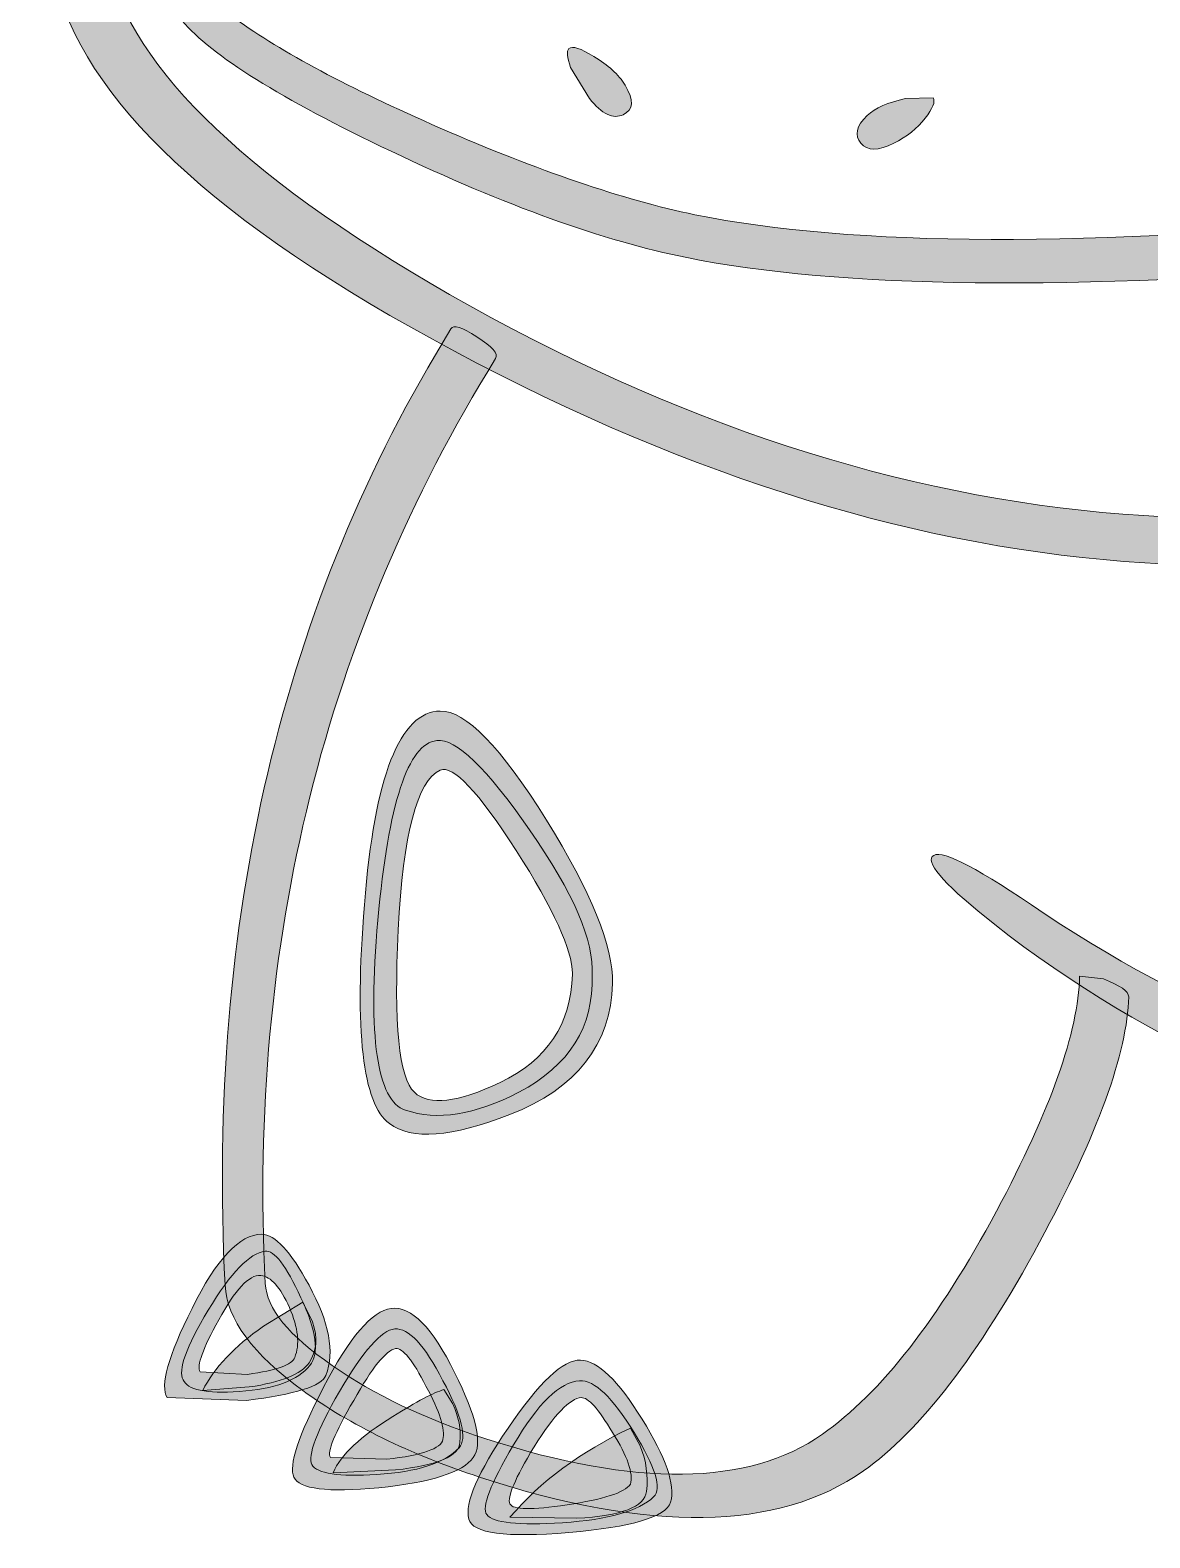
# Model space of a CAD drawing. Header units: millimetres. Extents: x 225 to 484, y 87 to 341.
# Drawn here: x 225.2 to 298.2, y 94.5 to 192.8 of the extents above; entities that cross this region are included whole.
import ezdxf

# ---------------------------------------------------------------- set-up
doc = ezdxf.new("R2010")
doc.units = ezdxf.units.MM
doc.header["$MEASUREMENT"] = 0
doc.layers.add('Layer 1', color=7, linetype='Continuous', lineweight=0)

msp = doc.modelspace()

# ---------------------------------------------------------------- hatches: boundary and pattern name
at = {"layer": 'Layer 1', "true_color": 0x0d131a, "transparency": 33554687}
h = msp.add_hatch(color=168, dxfattribs=at)
h.dxf.hatch_style = 2
edge = h.paths.add_edge_path()
edge.add_spline(control_points=[(246.316, 266.512), (249.345, 270.9), (251.17, 272.841), (251.791, 272.337), (252.451, 271.832), (251.267, 269.269), (248.238, 264.648), (240.899, 253.504), (235.56, 240.962), (232.22, 227.021), (229.23, 214.557), (228.551, 204.655), (230.182, 197.316), (231.735, 190.249), (239.618, 182.755), (253.83, 174.833), (268.624, 166.601), (283.283, 162.039), (297.805, 161.145), (311.706, 160.291), (325.045, 161.301), (337.82, 164.174), (351.255, 167.203), (360.594, 171.591), (365.836, 177.338), (367.622, 179.279), (368.768, 180.036), (369.273, 179.609), (369.739, 179.182), (369.331, 177.998), (368.049, 176.056), (364.089, 170.115), (355.274, 165.397), (341.606, 161.903), (327.938, 158.408), (313.357, 157.126), (297.863, 158.058), (283.38, 158.952), (268.372, 163.553), (252.839, 171.863), (237.191, 180.211), (228.493, 188.366), (226.745, 196.326), (225.153, 203.51), (225.93, 213.664), (229.075, 226.788), (232.686, 241.855), (238.433, 255.096), (246.316, 266.512), (246.316, 266.512), (246.316, 266.512), (246.316, 266.512)], knot_values=[0, 0, 0, 0, 1, 1, 1, 2, 2, 2, 3, 3, 3, 4, 4, 4, 5, 5, 5, 6, 6, 6, 7, 7, 7, 8, 8, 8, 9, 9, 9, 10, 10, 10, 11, 11, 11, 12, 12, 12, 13, 13, 13, 14, 14, 14, 15, 15, 15, 16, 16, 16, 17, 17, 17, 17], degree=3, periodic=0)
h = msp.add_hatch(color=168, dxfattribs=at)
h.dxf.hatch_style = 2
edge = h.paths.add_edge_path()
edge.add_spline(control_points=[(233.269, 199.063), (233.23, 201.199), (233.463, 202.364), (233.968, 202.558), (234.473, 202.713), (234.861, 201.626), (235.133, 199.296), (235.288, 198.015), (235.637, 196.928), (236.181, 196.035), (236.686, 195.18), (237.482, 194.345), (238.569, 193.53), (241.52, 191.394), (245.966, 189.026), (251.907, 186.424), (258.314, 183.628), (263.848, 181.745), (268.508, 180.774), (278.875, 178.677), (294.291, 178.619), (314.755, 180.6), (333.665, 182.425), (345.295, 184.521), (349.644, 186.89), (349.644, 186.89), (351.974, 188.637), (351.974, 188.637), (352.711, 189.453), (353.41, 190.618), (354.07, 192.132), (355.158, 194.695), (355.954, 195.821), (356.459, 195.51), (356.963, 195.2), (356.925, 193.821), (356.342, 191.375), (356.031, 190.016), (355.546, 188.773), (354.886, 187.647), (354.148, 186.327), (353.333, 185.376), (352.44, 184.793), (347.042, 181.531), (334.092, 179.085), (313.59, 177.454), (293.087, 175.785), (277.885, 175.959), (267.983, 177.978), (262.547, 179.066), (256.121, 181.376), (248.704, 184.91), (241.52, 188.327), (236.977, 191.161), (235.074, 193.414), (235.074, 193.414), (233.91, 195.336), (233.91, 195.336), (233.521, 196.306), (233.308, 197.549), (233.269, 199.063), (233.269, 199.063), (233.269, 199.063), (233.269, 199.063)], knot_values=[0, 0, 0, 0, 1, 1, 1, 2, 2, 2, 3, 3, 3, 4, 4, 4, 5, 5, 5, 6, 6, 6, 7, 7, 7, 8, 8, 8, 9, 9, 9, 10, 10, 10, 11, 11, 11, 12, 12, 12, 13, 13, 13, 14, 14, 14, 15, 15, 15, 16, 16, 16, 17, 17, 17, 18, 18, 18, 19, 19, 19, 20, 20, 20, 21, 21, 21, 21], degree=3, periodic=0)
h = msp.add_hatch(color=168, dxfattribs=at)
h.dxf.hatch_style = 2
edge = h.paths.add_edge_path()
edge.add_spline(control_points=[(261.635, 188.346), (261.635, 188.346), (260.411, 190.385), (260.411, 190.385), (260.178, 191.045), (260.14, 191.453), (260.295, 191.608), (260.528, 191.802), (261.071, 191.627), (261.926, 191.084), (262.858, 190.54), (263.537, 189.919), (263.964, 189.22), (264.547, 188.249), (264.508, 187.608), (263.848, 187.298), (263.188, 186.987), (262.45, 187.337), (261.635, 188.346), (261.635, 188.346), (261.635, 188.346), (261.635, 188.346)], knot_values=[0, 0, 0, 0, 1, 1, 1, 2, 2, 2, 3, 3, 3, 4, 4, 4, 5, 5, 5, 6, 6, 6, 7, 7, 7, 7], degree=3, periodic=0)
h = msp.add_hatch(color=168, dxfattribs=at)
h.dxf.hatch_style = 2
edge = h.paths.add_edge_path()
edge.add_spline(control_points=[(281.496, 185.434), (280.487, 184.929), (279.768, 184.929), (279.341, 185.434), (278.914, 185.939), (279.05, 186.541), (279.749, 187.24), (280.293, 187.744), (281.127, 188.113), (282.254, 188.346), (282.254, 188.346), (284.059, 188.404), (284.059, 188.404), (284.214, 188.133), (284.04, 187.686), (283.535, 187.065), (283.03, 186.405), (282.351, 185.861), (281.496, 185.434), (281.496, 185.434), (281.496, 185.434), (281.496, 185.434)], knot_values=[0, 0, 0, 0, 1, 1, 1, 2, 2, 2, 3, 3, 3, 4, 4, 4, 5, 5, 5, 6, 6, 6, 7, 7, 7, 7], degree=3, periodic=0)
h = msp.add_hatch(color=168, dxfattribs=at)
h.dxf.hatch_style = 2
edge = h.paths.add_edge_path()
edge.add_spline(control_points=[(255.519, 171.397), (244.374, 153.379), (239.365, 133.265), (240.491, 111.054), (240.569, 109.423), (242.025, 107.637), (244.86, 105.695), (247.578, 103.793), (250.917, 102.201), (254.878, 100.919), (264.663, 97.735), (271.983, 97.832), (276.837, 101.211), (280.642, 103.89), (284.428, 108.744), (288.195, 115.772), (291.728, 122.373), (293.534, 127.479), (293.611, 131.091), (293.611, 131.091), (295.184, 130.916), (295.184, 130.916), (296.271, 130.489), (296.815, 130.1), (296.815, 129.751), (296.737, 126.101), (294.796, 120.762), (290.99, 113.733), (287.03, 106.394), (283.205, 101.424), (279.516, 98.822), (273.924, 94.901), (265.576, 94.765), (254.47, 98.415), (249.888, 99.929), (246.044, 101.812), (242.938, 104.065), (239.676, 106.433), (237.987, 108.724), (237.87, 110.938), (236.667, 134.702), (241.579, 155.496), (252.606, 173.319), (252.762, 173.629), (253.325, 173.455), (254.296, 172.795), (255.305, 172.173), (255.713, 171.707), (255.519, 171.397), (255.519, 171.397), (255.519, 171.397), (255.519, 171.397)], knot_values=[0, 0, 0, 0, 1, 1, 1, 2, 2, 2, 3, 3, 3, 4, 4, 4, 5, 5, 5, 6, 6, 6, 7, 7, 7, 8, 8, 8, 9, 9, 9, 10, 10, 10, 11, 11, 11, 12, 12, 12, 13, 13, 13, 14, 14, 14, 15, 15, 15, 16, 16, 16, 17, 17, 17, 17], degree=3, periodic=0)
h = msp.add_hatch(color=168, dxfattribs=at)
h.dxf.hatch_style = 2
edge = h.paths.add_edge_path()
edge.add_spline(control_points=[(260.528, 131.265), (260.528, 132.78), (259.305, 135.459), (256.858, 139.303), (254.373, 143.148), (252.723, 144.895), (251.907, 144.545), (250.393, 143.846), (249.481, 140.371), (249.17, 134.119), (248.859, 127.984), (249.209, 124.451), (250.218, 123.519), (251.189, 122.626), (253.053, 122.839), (255.81, 124.159), (258.878, 125.635), (260.45, 127.984), (260.528, 131.207), (260.528, 131.207), (260.528, 131.265), (260.528, 131.265), (260.528, 131.265), (260.528, 131.265), (260.528, 131.265)], knot_values=[0, 0, 0, 0, 1, 1, 1, 2, 2, 2, 3, 3, 3, 4, 4, 4, 5, 5, 5, 6, 6, 6, 7, 7, 7, 8, 8, 8, 8], degree=3, periodic=0)
edge = h.paths.add_edge_path()
edge.add_spline(control_points=[(258.839, 141.284), (261.751, 136.585), (263.188, 133.032), (263.149, 130.625), (263.032, 126.625), (260.8, 123.771), (256.451, 122.063), (252.645, 120.587), (250.024, 120.393), (248.587, 121.48), (246.84, 122.761), (246.296, 127.518), (246.957, 135.75), (247.617, 144.138), (249.267, 148.351), (251.907, 148.39), (253.538, 148.428), (255.849, 146.06), (258.839, 141.284), (258.839, 141.284), (258.839, 141.284), (258.839, 141.284)], knot_values=[0, 0, 0, 0, 1, 1, 1, 2, 2, 2, 3, 3, 3, 4, 4, 4, 5, 5, 5, 6, 6, 6, 7, 7, 7, 7], degree=3, periodic=0)
edge.add_line((258.839, 141.284), (258.839, 141.284))
h = msp.add_hatch(color=168, dxfattribs=at)
h.dxf.hatch_style = 2
edge = h.paths.add_edge_path()
edge.add_spline(control_points=[(288.078, 134.469), (284.972, 136.915), (283.613, 138.391), (284.001, 138.896), (284.428, 139.439), (286.583, 138.391), (290.466, 135.75), (300.679, 128.8), (312.056, 124.082), (324.598, 121.597), (336.946, 119.15), (348.11, 119.325), (358.089, 122.121), (358.439, 122.198), (358.711, 121.713), (358.905, 120.665), (359.138, 119.577), (359.08, 118.976), (358.73, 118.859), (348.557, 116.024), (337.004, 115.888), (324.074, 118.451), (310.134, 121.247), (298.135, 126.586), (288.078, 134.469), (288.078, 134.469), (288.078, 134.469), (288.078, 134.469)], knot_values=[0, 0, 0, 0, 1, 1, 1, 2, 2, 2, 3, 3, 3, 4, 4, 4, 5, 5, 5, 6, 6, 6, 7, 7, 7, 8, 8, 8, 9, 9, 9, 9], degree=3, periodic=0)
h = msp.add_hatch(color=168, dxfattribs=at)
h.dxf.hatch_style = 2
edge = h.paths.add_edge_path()
edge.add_spline(control_points=[(242.064, 109.481), (241.481, 110.802), (240.86, 111.501), (240.2, 111.578), (239.423, 111.617), (238.511, 110.646), (237.463, 108.666), (236.414, 106.802), (236.006, 105.676), (236.239, 105.288), (236.239, 105.288), (239.326, 105.113), (239.326, 105.113), (241.229, 105.385), (242.258, 105.754), (242.413, 106.22), (242.763, 107.074), (242.646, 108.161), (242.064, 109.481), (242.064, 109.481), (242.064, 109.481), (242.064, 109.481)], knot_values=[0, 0, 0, 0, 1, 1, 1, 2, 2, 2, 3, 3, 3, 4, 4, 4, 5, 5, 5, 6, 6, 6, 7, 7, 7, 7], degree=3, periodic=0)
edge = h.paths.add_edge_path()
edge.add_spline(control_points=[(243.345, 110.938), (244.666, 108.53), (245.034, 106.569), (244.452, 105.055), (244.18, 104.356), (242.452, 103.812), (239.268, 103.424), (239.268, 103.424), (234.084, 103.599), (234.084, 103.599), (233.618, 104.375), (234.162, 106.317), (235.715, 109.423), (237.307, 112.646), (238.822, 114.258), (240.258, 114.258), (241.113, 114.258), (242.142, 113.151), (243.345, 110.938), (243.345, 110.938), (243.345, 110.938), (243.345, 110.938)], knot_values=[0, 0, 0, 0, 1, 1, 1, 2, 2, 2, 3, 3, 3, 4, 4, 4, 5, 5, 5, 6, 6, 6, 7, 7, 7, 7], degree=3, periodic=0)
edge.add_line((243.345, 110.938), (243.345, 110.938))
at = {"layer": 'Layer 1', "true_color": 0xdbdcdc, "transparency": 33554687}
h = msp.add_hatch(color=254, dxfattribs=at)
h.dxf.hatch_style = 2
edge = h.paths.add_edge_path()
edge.add_spline(control_points=[(242.938, 109.831), (242.938, 109.831), (243.578, 108.55), (243.578, 108.55), (243.928, 107.501), (243.85, 106.608), (243.345, 105.87), (242.841, 105.132), (241.54, 104.608), (239.443, 104.298), (239.443, 104.298), (236.414, 104.065), (236.414, 104.065), (237.152, 105.54), (238.472, 106.938), (240.375, 108.258), (240.375, 108.258), (242.938, 109.831), (242.938, 109.831), (242.938, 109.831), (242.938, 109.831), (242.938, 109.831)], knot_values=[0, 0, 0, 0, 1, 1, 1, 2, 2, 2, 3, 3, 3, 4, 4, 4, 5, 5, 5, 6, 6, 6, 7, 7, 7, 7], degree=3, periodic=0)
at = {"layer": 'Layer 1', "true_color": 0x0d131a, "transparency": 33554687}
h = msp.add_hatch(color=168, dxfattribs=at)
h.dxf.hatch_style = 2
edge = h.paths.add_edge_path()
edge.add_spline(control_points=[(244.743, 99.696), (244.743, 99.696), (248.413, 99.58), (248.413, 99.58), (250.743, 99.851), (251.966, 100.279), (252.082, 100.861), (252.238, 101.521), (251.869, 102.686), (250.976, 104.356), (250.121, 106.026), (249.461, 106.841), (248.995, 106.802), (248.374, 106.686), (247.461, 105.56), (246.258, 103.424), (245.015, 101.288), (244.51, 100.046), (244.743, 99.696), (244.743, 99.696), (244.743, 99.696), (244.743, 99.696)], knot_values=[0, 0, 0, 0, 1, 1, 1, 2, 2, 2, 3, 3, 3, 4, 4, 4, 5, 5, 5, 6, 6, 6, 7, 7, 7, 7], degree=3, periodic=0)
edge = h.paths.add_edge_path()
edge.add_spline(control_points=[(248.704, 109.423), (250.024, 109.579), (251.403, 108.181), (252.839, 105.23), (254.276, 102.395), (254.684, 100.55), (254.063, 99.696), (253.364, 98.725), (251.306, 98.065), (247.889, 97.716), (244.549, 97.405), (242.705, 97.638), (242.355, 98.415), (242.006, 99.153), (242.646, 101.094), (244.277, 104.239), (245.986, 107.54), (247.461, 109.268), (248.704, 109.423), (248.704, 109.423), (248.704, 109.423), (248.704, 109.423)], knot_values=[0, 0, 0, 0, 1, 1, 1, 2, 2, 2, 3, 3, 3, 4, 4, 4, 5, 5, 5, 6, 6, 6, 7, 7, 7, 7], degree=3, periodic=0)
edge.add_line((248.704, 109.423), (248.704, 109.423))
h = msp.add_hatch(color=168, dxfattribs=at)
h.dxf.hatch_style = 2
edge = h.paths.add_edge_path()
edge.add_spline(control_points=[(266.935, 96.784), (266.624, 95.813), (264.411, 95.153), (260.295, 94.804), (256.179, 94.454), (254.004, 94.745), (253.771, 95.677), (253.5, 96.726), (254.354, 98.706), (256.334, 101.618), (258.353, 104.608), (259.926, 106.084), (261.052, 106.045), (262.178, 106.006), (263.518, 104.725), (265.071, 102.201), (266.624, 99.716), (267.246, 97.91), (266.935, 96.784), (266.935, 96.784), (266.935, 96.784), (266.935, 96.784)], knot_values=[0, 0, 0, 0, 1, 1, 1, 2, 2, 2, 3, 3, 3, 4, 4, 4, 5, 5, 5, 6, 6, 6, 7, 7, 7, 7], degree=3, periodic=0)
edge = h.paths.add_edge_path()
edge.add_spline(control_points=[(263.149, 101.327), (262.217, 102.88), (261.537, 103.637), (261.11, 103.599), (260.373, 103.56), (259.344, 102.492), (258.023, 100.395), (256.781, 98.337), (256.256, 97.095), (256.451, 96.667), (256.645, 96.279), (257.887, 96.26), (260.178, 96.609), (262.547, 96.959), (263.925, 97.405), (264.314, 97.949), (264.508, 98.648), (264.12, 99.774), (263.149, 101.327), (263.149, 101.327), (263.149, 101.327), (263.149, 101.327)], knot_values=[0, 0, 0, 0, 1, 1, 1, 2, 2, 2, 3, 3, 3, 4, 4, 4, 5, 5, 5, 6, 6, 6, 7, 7, 7, 7], degree=3, periodic=0)
edge.add_line((263.149, 101.327), (263.149, 101.327))
at = {"layer": 'Layer 1', "true_color": 0xdbdcdc, "transparency": 33554687}
h = msp.add_hatch(color=254, dxfattribs=at)
h.dxf.hatch_style = 2
edge = h.paths.add_edge_path()
edge.add_spline(control_points=[(252.14, 104.123), (252.14, 104.123), (252.723, 103.191), (252.723, 103.191), (253.111, 102.375), (253.267, 101.541), (253.189, 100.686), (253.15, 99.793), (251.752, 99.191), (248.995, 98.881), (248.995, 98.881), (244.918, 98.706), (244.918, 98.706), (245.423, 99.871), (246.724, 101.094), (248.82, 102.375), (250.374, 103.346), (251.48, 103.929), (252.14, 104.123), (252.14, 104.123), (252.14, 104.123), (252.14, 104.123)], knot_values=[0, 0, 0, 0, 1, 1, 1, 2, 2, 2, 3, 3, 3, 4, 4, 4, 5, 5, 5, 6, 6, 6, 7, 7, 7, 7], degree=3, periodic=0)
h = msp.add_hatch(color=254, dxfattribs=at)
h.dxf.hatch_style = 2
edge = h.paths.add_edge_path()
edge.add_spline(control_points=[(264.314, 101.618), (264.314, 101.618), (264.955, 100.453), (264.955, 100.453), (265.343, 99.483), (265.479, 98.492), (265.362, 97.483), (265.246, 96.473), (263.731, 95.891), (260.819, 95.735), (260.819, 95.735), (256.451, 95.794), (256.451, 95.794), (258.431, 98.124), (261.052, 100.065), (264.314, 101.618), (264.314, 101.618), (264.314, 101.618), (264.314, 101.618)], knot_values=[0, 0, 0, 0, 1, 1, 1, 2, 2, 2, 3, 3, 3, 4, 4, 4, 5, 5, 5, 6, 6, 6, 6], degree=3, periodic=0)

# ---------------------------------------------------------------- linework, layer by layer
at = {"layer": 'Layer 1', "color": 18, "lineweight": 0, "true_color": 0x000000}
for points, knots in [([(246.316, 266.512), (249.345, 270.9), (251.17, 272.841), (251.791, 272.337), (252.451, 271.832), (251.267, 269.269), (248.238, 264.648), (240.899, 253.504), (235.56, 240.962), (232.22, 227.021), (229.23, 214.557), (228.551, 204.655), (230.182, 197.316), (231.735, 190.249), (239.618, 182.755), (253.83, 174.833), (268.624, 166.601), (283.283, 162.039), (297.805, 161.145), (311.706, 160.291), (325.045, 161.301), (337.82, 164.174), (351.255, 167.203), (360.594, 171.591), (365.836, 177.338), (367.622, 179.279), (368.768, 180.036), (369.273, 179.609), (369.739, 179.182), (369.331, 177.998), (368.049, 176.056), (364.089, 170.115), (355.274, 165.397), (341.606, 161.903), (327.938, 158.408), (313.357, 157.126), (297.863, 158.058), (283.38, 158.952), (268.372, 163.553), (252.839, 171.863), (237.191, 180.211), (228.493, 188.366), (226.745, 196.326), (225.153, 203.51), (225.93, 213.664), (229.075, 226.788), (232.686, 241.855), (238.433, 255.096), (246.316, 266.512)], [0, 0, 0, 0, 1, 1, 1, 2, 2, 2, 3, 3, 3, 4, 4, 4, 5, 5, 5, 6, 6, 6, 7, 7, 7, 8, 8, 8, 9, 9, 9, 10, 10, 10, 11, 11, 11, 12, 12, 12, 13, 13, 13, 14, 14, 14, 15, 15, 15, 16, 16, 16, 16]), ([(233.269, 199.063), (233.23, 201.199), (233.463, 202.364), (233.968, 202.558), (234.473, 202.713), (234.861, 201.626), (235.133, 199.296), (235.288, 198.015), (235.637, 196.928), (236.181, 196.035), (236.686, 195.18), (237.482, 194.345), (238.569, 193.53), (241.52, 191.394), (245.966, 189.026), (251.907, 186.424), (258.314, 183.628), (263.848, 181.745), (268.508, 180.774), (278.875, 178.677), (294.291, 178.619), (314.755, 180.6), (333.665, 182.425), (345.295, 184.521), (349.644, 186.89), (349.644, 186.89), (351.974, 188.637), (351.974, 188.637), (352.711, 189.453), (353.41, 190.618), (354.07, 192.132), (355.158, 194.695), (355.954, 195.821), (356.459, 195.51), (356.963, 195.2), (356.925, 193.821), (356.342, 191.375), (356.031, 190.016), (355.546, 188.773), (354.886, 187.647), (354.148, 186.327), (353.333, 185.376), (352.44, 184.793), (347.042, 181.531), (334.092, 179.085), (313.59, 177.454), (293.087, 175.785), (277.885, 175.959), (267.983, 177.978), (262.547, 179.066), (256.121, 181.376), (248.704, 184.91), (241.52, 188.327), (236.977, 191.161), (235.074, 193.414), (235.074, 193.414), (233.91, 195.336), (233.91, 195.336), (233.521, 196.306), (233.308, 197.549), (233.269, 199.063)], [0, 0, 0, 0, 1, 1, 1, 2, 2, 2, 3, 3, 3, 4, 4, 4, 5, 5, 5, 6, 6, 6, 7, 7, 7, 8, 8, 8, 9, 9, 9, 10, 10, 10, 11, 11, 11, 12, 12, 12, 13, 13, 13, 14, 14, 14, 15, 15, 15, 16, 16, 16, 17, 17, 17, 18, 18, 18, 19, 19, 19, 20, 20, 20, 20]), ([(261.635, 188.346), (261.635, 188.346), (260.411, 190.385), (260.411, 190.385), (260.178, 191.045), (260.14, 191.453), (260.295, 191.608), (260.528, 191.802), (261.071, 191.627), (261.926, 191.084), (262.858, 190.54), (263.537, 189.919), (263.964, 189.22), (264.547, 188.249), (264.508, 187.608), (263.848, 187.298), (263.188, 186.987), (262.45, 187.337), (261.635, 188.346)], [0, 0, 0, 0, 1, 1, 1, 2, 2, 2, 3, 3, 3, 4, 4, 4, 5, 5, 5, 6, 6, 6, 6]), ([(281.496, 185.434), (280.487, 184.929), (279.768, 184.929), (279.341, 185.434), (278.914, 185.939), (279.05, 186.541), (279.749, 187.24), (280.293, 187.744), (281.127, 188.113), (282.254, 188.346), (282.254, 188.346), (284.059, 188.404), (284.059, 188.404), (284.214, 188.133), (284.04, 187.686), (283.535, 187.065), (283.03, 186.405), (282.351, 185.861), (281.496, 185.434)], [0, 0, 0, 0, 1, 1, 1, 2, 2, 2, 3, 3, 3, 4, 4, 4, 5, 5, 5, 6, 6, 6, 6]), ([(255.519, 171.397), (244.374, 153.379), (239.365, 133.265), (240.491, 111.054), (240.569, 109.423), (242.025, 107.637), (244.86, 105.695), (247.578, 103.793), (250.917, 102.201), (254.878, 100.919), (264.663, 97.735), (271.983, 97.832), (276.837, 101.211), (280.642, 103.89), (284.428, 108.744), (288.195, 115.772), (291.728, 122.373), (293.534, 127.479), (293.611, 131.091), (293.611, 131.091), (295.184, 130.916), (295.184, 130.916), (296.271, 130.489), (296.815, 130.1), (296.815, 129.751), (296.737, 126.101), (294.796, 120.762), (290.99, 113.733), (287.03, 106.394), (283.205, 101.424), (279.516, 98.822), (273.924, 94.901), (265.576, 94.765), (254.47, 98.415), (249.888, 99.929), (246.044, 101.812), (242.938, 104.065), (239.676, 106.433), (237.987, 108.724), (237.87, 110.938), (236.667, 134.702), (241.579, 155.496), (252.606, 173.319), (252.762, 173.629), (253.325, 173.455), (254.296, 172.795), (255.305, 172.173), (255.713, 171.707), (255.519, 171.397)], [0, 0, 0, 0, 1, 1, 1, 2, 2, 2, 3, 3, 3, 4, 4, 4, 5, 5, 5, 6, 6, 6, 7, 7, 7, 8, 8, 8, 9, 9, 9, 10, 10, 10, 11, 11, 11, 12, 12, 12, 13, 13, 13, 14, 14, 14, 15, 15, 15, 16, 16, 16, 16]), ([(258.839, 141.284), (261.751, 136.585), (263.188, 133.032), (263.149, 130.625), (263.032, 126.625), (260.8, 123.771), (256.451, 122.063), (252.645, 120.587), (250.024, 120.393), (248.587, 121.48), (246.84, 122.761), (246.296, 127.518), (246.957, 135.75), (247.617, 144.138), (249.267, 148.351), (251.907, 148.39), (253.538, 148.428), (255.849, 146.06), (258.839, 141.284)], [0, 0, 0, 0, 1, 1, 1, 2, 2, 2, 3, 3, 3, 4, 4, 4, 5, 5, 5, 6, 6, 6, 6]), ([(261.809, 131.149), (261.926, 127.809), (260.334, 125.266), (257.033, 123.519), (254.16, 122.043), (251.694, 121.655), (249.636, 122.354), (247.772, 122.975), (247.17, 127.111), (247.83, 134.76), (248.529, 142.371), (249.811, 146.273), (251.674, 146.467), (252.917, 146.623), (254.936, 144.681), (257.732, 140.643), (260.606, 136.527), (261.965, 133.362), (261.809, 131.149)], [0, 0, 0, 0, 1, 1, 1, 2, 2, 2, 3, 3, 3, 4, 4, 4, 5, 5, 5, 6, 6, 6, 6]), ([(260.528, 131.265), (260.528, 132.78), (259.305, 135.459), (256.858, 139.303), (254.373, 143.148), (252.723, 144.895), (251.907, 144.545), (250.393, 143.846), (249.481, 140.371), (249.17, 134.119), (248.859, 127.984), (249.209, 124.451), (250.218, 123.519), (251.189, 122.626), (253.053, 122.839), (255.81, 124.159), (258.878, 125.635), (260.45, 127.984), (260.528, 131.207), (260.528, 131.207), (260.528, 131.265), (260.528, 131.265)], [0, 0, 0, 0, 1, 1, 1, 2, 2, 2, 3, 3, 3, 4, 4, 4, 5, 5, 5, 6, 6, 6, 7, 7, 7, 7]), ([(288.078, 134.469), (284.972, 136.915), (283.613, 138.391), (284.001, 138.896), (284.428, 139.439), (286.583, 138.391), (290.466, 135.75), (300.679, 128.8), (312.056, 124.082), (324.598, 121.597), (336.946, 119.15), (348.11, 119.325), (358.089, 122.121), (358.439, 122.198), (358.711, 121.713), (358.905, 120.665), (359.138, 119.577), (359.08, 118.976), (358.73, 118.859), (348.557, 116.024), (337.004, 115.888), (324.074, 118.451), (310.134, 121.247), (298.135, 126.586), (288.078, 134.469)], [0, 0, 0, 0, 1, 1, 1, 2, 2, 2, 3, 3, 3, 4, 4, 4, 5, 5, 5, 6, 6, 6, 7, 7, 7, 8, 8, 8, 8]), ([(243.345, 110.938), (244.666, 108.53), (245.034, 106.569), (244.452, 105.055), (244.18, 104.356), (242.452, 103.812), (239.268, 103.424), (239.268, 103.424), (234.084, 103.599), (234.084, 103.599), (233.618, 104.375), (234.162, 106.317), (235.715, 109.423), (237.307, 112.646), (238.822, 114.258), (240.258, 114.258), (241.113, 114.258), (242.142, 113.151), (243.345, 110.938)], [0, 0, 0, 0, 1, 1, 1, 2, 2, 2, 3, 3, 3, 4, 4, 4, 5, 5, 5, 6, 6, 6, 6]), ([(243.404, 105.695), (242.627, 104.725), (241.093, 104.162), (238.802, 104.006), (236.628, 103.851), (235.405, 104.103), (235.133, 104.764), (234.783, 105.385), (235.327, 106.899), (236.764, 109.307), (238.239, 111.753), (239.482, 113.034), (240.491, 113.151), (241.074, 113.229), (241.85, 112.219), (242.821, 110.122), (243.831, 107.948), (244.025, 106.472), (243.404, 105.695)], [0, 0, 0, 0, 1, 1, 1, 2, 2, 2, 3, 3, 3, 4, 4, 4, 5, 5, 5, 6, 6, 6, 6]), ([(242.064, 109.481), (241.481, 110.802), (240.86, 111.501), (240.2, 111.578), (239.423, 111.617), (238.511, 110.646), (237.463, 108.666), (236.414, 106.802), (236.006, 105.676), (236.239, 105.288), (236.239, 105.288), (239.326, 105.113), (239.326, 105.113), (241.229, 105.385), (242.258, 105.754), (242.413, 106.22), (242.763, 107.074), (242.646, 108.161), (242.064, 109.481)], [0, 0, 0, 0, 1, 1, 1, 2, 2, 2, 3, 3, 3, 4, 4, 4, 5, 5, 5, 6, 6, 6, 6]), ([(242.938, 109.831), (242.938, 109.831), (243.578, 108.55), (243.578, 108.55), (243.928, 107.501), (243.85, 106.608), (243.345, 105.87), (242.841, 105.132), (241.54, 104.608), (239.443, 104.298), (239.443, 104.298), (236.414, 104.065), (236.414, 104.065), (237.152, 105.54), (238.472, 106.938), (240.375, 108.258), (240.375, 108.258), (242.938, 109.831), (242.938, 109.831)], [0, 0, 0, 0, 1, 1, 1, 2, 2, 2, 3, 3, 3, 4, 4, 4, 5, 5, 5, 6, 6, 6, 6]), ([(248.704, 109.423), (250.024, 109.579), (251.403, 108.181), (252.839, 105.23), (254.276, 102.395), (254.684, 100.55), (254.063, 99.696), (253.364, 98.725), (251.306, 98.065), (247.889, 97.716), (244.549, 97.405), (242.705, 97.638), (242.355, 98.415), (242.006, 99.153), (242.646, 101.094), (244.277, 104.239), (245.986, 107.54), (247.461, 109.268), (248.704, 109.423)], [0, 0, 0, 0, 1, 1, 1, 2, 2, 2, 3, 3, 3, 4, 4, 4, 5, 5, 5, 6, 6, 6, 6]), ([(253.131, 100.337), (252.199, 99.327), (250.413, 98.745), (247.772, 98.589), (245.287, 98.434), (243.87, 98.648), (243.52, 99.23), (243.248, 99.813), (243.85, 101.405), (245.326, 104.006), (246.879, 106.647), (248.083, 108.006), (248.937, 108.084), (249.83, 108.161), (250.878, 107.035), (252.082, 104.705), (253.325, 102.375), (253.674, 100.919), (253.131, 100.337)], [0, 0, 0, 0, 1, 1, 1, 2, 2, 2, 3, 3, 3, 4, 4, 4, 5, 5, 5, 6, 6, 6, 6]), ([(244.743, 99.696), (244.743, 99.696), (248.413, 99.58), (248.413, 99.58), (250.743, 99.851), (251.966, 100.279), (252.082, 100.861), (252.238, 101.521), (251.869, 102.686), (250.976, 104.356), (250.121, 106.026), (249.461, 106.841), (248.995, 106.802), (248.374, 106.686), (247.461, 105.56), (246.258, 103.424), (245.015, 101.288), (244.51, 100.046), (244.743, 99.696)], [0, 0, 0, 0, 1, 1, 1, 2, 2, 2, 3, 3, 3, 4, 4, 4, 5, 5, 5, 6, 6, 6, 6]), ([(266.935, 96.784), (266.624, 95.813), (264.411, 95.153), (260.295, 94.804), (256.179, 94.454), (254.004, 94.745), (253.771, 95.677), (253.5, 96.726), (254.354, 98.706), (256.334, 101.618), (258.353, 104.608), (259.926, 106.084), (261.052, 106.045), (262.178, 106.006), (263.518, 104.725), (265.071, 102.201), (266.624, 99.716), (267.246, 97.91), (266.935, 96.784)], [0, 0, 0, 0, 1, 1, 1, 2, 2, 2, 3, 3, 3, 4, 4, 4, 5, 5, 5, 6, 6, 6, 6]), ([(265.828, 97.133), (264.857, 96.201), (262.877, 95.638), (259.887, 95.444), (257.014, 95.25), (255.363, 95.425), (254.936, 95.968), (254.587, 96.434), (255.169, 97.949), (256.684, 100.512), (258.276, 103.23), (259.712, 104.628), (260.994, 104.705), (261.965, 104.744), (263.149, 103.618), (264.547, 101.327), (265.945, 99.075), (266.372, 97.677), (265.828, 97.133)], [0, 0, 0, 0, 1, 1, 1, 2, 2, 2, 3, 3, 3, 4, 4, 4, 5, 5, 5, 6, 6, 6, 6]), ([(252.14, 104.123), (252.14, 104.123), (252.723, 103.191), (252.723, 103.191), (253.111, 102.375), (253.267, 101.541), (253.189, 100.686), (253.15, 99.793), (251.752, 99.191), (248.995, 98.881), (248.995, 98.881), (244.918, 98.706), (244.918, 98.706), (245.423, 99.871), (246.724, 101.094), (248.82, 102.375), (250.374, 103.346), (251.48, 103.929), (252.14, 104.123)], [0, 0, 0, 0, 1, 1, 1, 2, 2, 2, 3, 3, 3, 4, 4, 4, 5, 5, 5, 6, 6, 6, 6]), ([(263.149, 101.327), (262.217, 102.88), (261.537, 103.637), (261.11, 103.599), (260.373, 103.56), (259.344, 102.492), (258.023, 100.395), (256.781, 98.337), (256.256, 97.095), (256.451, 96.667), (256.645, 96.279), (257.887, 96.26), (260.178, 96.609), (262.547, 96.959), (263.925, 97.405), (264.314, 97.949), (264.508, 98.648), (264.12, 99.774), (263.149, 101.327)], [0, 0, 0, 0, 1, 1, 1, 2, 2, 2, 3, 3, 3, 4, 4, 4, 5, 5, 5, 6, 6, 6, 6]), ([(264.314, 101.618), (264.314, 101.618), (264.955, 100.453), (264.955, 100.453), (265.343, 99.483), (265.479, 98.492), (265.362, 97.483), (265.246, 96.473), (263.731, 95.891), (260.819, 95.735), (260.819, 95.735), (256.451, 95.794), (256.451, 95.794), (258.431, 98.124), (261.052, 100.065), (264.314, 101.618)], [0, 0, 0, 0, 1, 1, 1, 2, 2, 2, 3, 3, 3, 4, 4, 4, 5, 5, 5, 5])]:
    msp.add_open_spline(points, degree=3, knots=knots, dxfattribs=at)
at = {"layer": 'Layer 1'}
for points, knots in [([(246.316, 266.512), (249.345, 270.9), (251.17, 272.841), (251.791, 272.337), (252.451, 271.832), (251.267, 269.269), (248.238, 264.648), (240.899, 253.504), (235.56, 240.962), (232.22, 227.021), (229.23, 214.557), (228.551, 204.655), (230.182, 197.316), (231.735, 190.249), (239.618, 182.755), (253.83, 174.833), (268.624, 166.601), (283.283, 162.039), (297.805, 161.145), (311.706, 160.291), (325.045, 161.301), (337.82, 164.174), (351.255, 167.203), (360.594, 171.591), (365.836, 177.338), (367.622, 179.279), (368.768, 180.036), (369.273, 179.609), (369.739, 179.182), (369.331, 177.998), (368.049, 176.056), (364.089, 170.115), (355.274, 165.397), (341.606, 161.903), (327.938, 158.408), (313.357, 157.126), (297.863, 158.058), (283.38, 158.952), (268.372, 163.553), (252.839, 171.863), (237.191, 180.211), (228.493, 188.366), (226.745, 196.326), (225.153, 203.51), (225.93, 213.664), (229.075, 226.788), (232.686, 241.855), (238.433, 255.096), (246.316, 266.512), (246.316, 266.512), (246.316, 266.512), (246.316, 266.512)], [0, 0, 0, 0, 1, 1, 1, 2, 2, 2, 3, 3, 3, 4, 4, 4, 5, 5, 5, 6, 6, 6, 7, 7, 7, 8, 8, 8, 9, 9, 9, 10, 10, 10, 11, 11, 11, 12, 12, 12, 13, 13, 13, 14, 14, 14, 15, 15, 15, 16, 16, 16, 17, 17, 17, 17]), ([(233.269, 199.063), (233.23, 201.199), (233.463, 202.364), (233.968, 202.558), (234.473, 202.713), (234.861, 201.626), (235.133, 199.296), (235.288, 198.015), (235.637, 196.928), (236.181, 196.035), (236.686, 195.18), (237.482, 194.345), (238.569, 193.53), (241.52, 191.394), (245.966, 189.026), (251.907, 186.424), (258.314, 183.628), (263.848, 181.745), (268.508, 180.774), (278.875, 178.677), (294.291, 178.619), (314.755, 180.6), (333.665, 182.425), (345.295, 184.521), (349.644, 186.89), (349.644, 186.89), (351.974, 188.637), (351.974, 188.637), (352.711, 189.453), (353.41, 190.618), (354.07, 192.132), (355.158, 194.695), (355.954, 195.821), (356.459, 195.51), (356.963, 195.2), (356.925, 193.821), (356.342, 191.375), (356.031, 190.016), (355.546, 188.773), (354.886, 187.647), (354.148, 186.327), (353.333, 185.376), (352.44, 184.793), (347.042, 181.531), (334.092, 179.085), (313.59, 177.454), (293.087, 175.785), (277.885, 175.959), (267.983, 177.978), (262.547, 179.066), (256.121, 181.376), (248.704, 184.91), (241.52, 188.327), (236.977, 191.161), (235.074, 193.414), (235.074, 193.414), (233.91, 195.336), (233.91, 195.336), (233.521, 196.306), (233.308, 197.549), (233.269, 199.063), (233.269, 199.063), (233.269, 199.063), (233.269, 199.063)], [0, 0, 0, 0, 1, 1, 1, 2, 2, 2, 3, 3, 3, 4, 4, 4, 5, 5, 5, 6, 6, 6, 7, 7, 7, 8, 8, 8, 9, 9, 9, 10, 10, 10, 11, 11, 11, 12, 12, 12, 13, 13, 13, 14, 14, 14, 15, 15, 15, 16, 16, 16, 17, 17, 17, 18, 18, 18, 19, 19, 19, 20, 20, 20, 21, 21, 21, 21]), ([(261.635, 188.346), (261.635, 188.346), (260.411, 190.385), (260.411, 190.385), (260.178, 191.045), (260.14, 191.453), (260.295, 191.608), (260.528, 191.802), (261.071, 191.627), (261.926, 191.084), (262.858, 190.54), (263.537, 189.919), (263.964, 189.22), (264.547, 188.249), (264.508, 187.608), (263.848, 187.298), (263.188, 186.987), (262.45, 187.337), (261.635, 188.346), (261.635, 188.346), (261.635, 188.346), (261.635, 188.346)], [0, 0, 0, 0, 1, 1, 1, 2, 2, 2, 3, 3, 3, 4, 4, 4, 5, 5, 5, 6, 6, 6, 7, 7, 7, 7]), ([(281.496, 185.434), (280.487, 184.929), (279.768, 184.929), (279.341, 185.434), (278.914, 185.939), (279.05, 186.541), (279.749, 187.24), (280.293, 187.744), (281.127, 188.113), (282.254, 188.346), (282.254, 188.346), (284.059, 188.404), (284.059, 188.404), (284.214, 188.133), (284.04, 187.686), (283.535, 187.065), (283.03, 186.405), (282.351, 185.861), (281.496, 185.434), (281.496, 185.434), (281.496, 185.434), (281.496, 185.434)], [0, 0, 0, 0, 1, 1, 1, 2, 2, 2, 3, 3, 3, 4, 4, 4, 5, 5, 5, 6, 6, 6, 7, 7, 7, 7]), ([(255.519, 171.397), (244.374, 153.379), (239.365, 133.265), (240.491, 111.054), (240.569, 109.423), (242.025, 107.637), (244.86, 105.695), (247.578, 103.793), (250.917, 102.201), (254.878, 100.919), (264.663, 97.735), (271.983, 97.832), (276.837, 101.211), (280.642, 103.89), (284.428, 108.744), (288.195, 115.772), (291.728, 122.373), (293.534, 127.479), (293.611, 131.091), (293.611, 131.091), (295.184, 130.916), (295.184, 130.916), (296.271, 130.489), (296.815, 130.1), (296.815, 129.751), (296.737, 126.101), (294.796, 120.762), (290.99, 113.733), (287.03, 106.394), (283.205, 101.424), (279.516, 98.822), (273.924, 94.901), (265.576, 94.765), (254.47, 98.415), (249.888, 99.929), (246.044, 101.812), (242.938, 104.065), (239.676, 106.433), (237.987, 108.724), (237.87, 110.938), (236.667, 134.702), (241.579, 155.496), (252.606, 173.319), (252.762, 173.629), (253.325, 173.455), (254.296, 172.795), (255.305, 172.173), (255.713, 171.707), (255.519, 171.397), (255.519, 171.397), (255.519, 171.397), (255.519, 171.397)], [0, 0, 0, 0, 1, 1, 1, 2, 2, 2, 3, 3, 3, 4, 4, 4, 5, 5, 5, 6, 6, 6, 7, 7, 7, 8, 8, 8, 9, 9, 9, 10, 10, 10, 11, 11, 11, 12, 12, 12, 13, 13, 13, 14, 14, 14, 15, 15, 15, 16, 16, 16, 17, 17, 17, 17]), ([(258.839, 141.284), (261.751, 136.585), (263.188, 133.032), (263.149, 130.625), (263.032, 126.625), (260.8, 123.771), (256.451, 122.063), (252.645, 120.587), (250.024, 120.393), (248.587, 121.48), (246.84, 122.761), (246.296, 127.518), (246.957, 135.75), (247.617, 144.138), (249.267, 148.351), (251.907, 148.39), (253.538, 148.428), (255.849, 146.06), (258.839, 141.284), (258.839, 141.284), (258.839, 141.284), (258.839, 141.284)], [0, 0, 0, 0, 1, 1, 1, 2, 2, 2, 3, 3, 3, 4, 4, 4, 5, 5, 5, 6, 6, 6, 7, 7, 7, 7]), ([(260.528, 131.265), (260.528, 132.78), (259.305, 135.459), (256.858, 139.303), (254.373, 143.148), (252.723, 144.895), (251.907, 144.545), (250.393, 143.846), (249.481, 140.371), (249.17, 134.119), (248.859, 127.984), (249.209, 124.451), (250.218, 123.519), (251.189, 122.626), (253.053, 122.839), (255.81, 124.159), (258.878, 125.635), (260.45, 127.984), (260.528, 131.207), (260.528, 131.207), (260.528, 131.265), (260.528, 131.265), (260.528, 131.265), (260.528, 131.265), (260.528, 131.265)], [0, 0, 0, 0, 1, 1, 1, 2, 2, 2, 3, 3, 3, 4, 4, 4, 5, 5, 5, 6, 6, 6, 7, 7, 7, 8, 8, 8, 8]), ([(288.078, 134.469), (284.972, 136.915), (283.613, 138.391), (284.001, 138.896), (284.428, 139.439), (286.583, 138.391), (290.466, 135.75), (300.679, 128.8), (312.056, 124.082), (324.598, 121.597), (336.946, 119.15), (348.11, 119.325), (358.089, 122.121), (358.439, 122.198), (358.711, 121.713), (358.905, 120.665), (359.138, 119.577), (359.08, 118.976), (358.73, 118.859), (348.557, 116.024), (337.004, 115.888), (324.074, 118.451), (310.134, 121.247), (298.135, 126.586), (288.078, 134.469), (288.078, 134.469), (288.078, 134.469), (288.078, 134.469)], [0, 0, 0, 0, 1, 1, 1, 2, 2, 2, 3, 3, 3, 4, 4, 4, 5, 5, 5, 6, 6, 6, 7, 7, 7, 8, 8, 8, 9, 9, 9, 9]), ([(243.345, 110.938), (244.666, 108.53), (245.034, 106.569), (244.452, 105.055), (244.18, 104.356), (242.452, 103.812), (239.268, 103.424), (239.268, 103.424), (234.084, 103.599), (234.084, 103.599), (233.618, 104.375), (234.162, 106.317), (235.715, 109.423), (237.307, 112.646), (238.822, 114.258), (240.258, 114.258), (241.113, 114.258), (242.142, 113.151), (243.345, 110.938), (243.345, 110.938), (243.345, 110.938), (243.345, 110.938)], [0, 0, 0, 0, 1, 1, 1, 2, 2, 2, 3, 3, 3, 4, 4, 4, 5, 5, 5, 6, 6, 6, 7, 7, 7, 7]), ([(242.064, 109.481), (241.481, 110.802), (240.86, 111.501), (240.2, 111.578), (239.423, 111.617), (238.511, 110.646), (237.463, 108.666), (236.414, 106.802), (236.006, 105.676), (236.239, 105.288), (236.239, 105.288), (239.326, 105.113), (239.326, 105.113), (241.229, 105.385), (242.258, 105.754), (242.413, 106.22), (242.763, 107.074), (242.646, 108.161), (242.064, 109.481), (242.064, 109.481), (242.064, 109.481), (242.064, 109.481)], [0, 0, 0, 0, 1, 1, 1, 2, 2, 2, 3, 3, 3, 4, 4, 4, 5, 5, 5, 6, 6, 6, 7, 7, 7, 7]), ([(242.938, 109.831), (242.938, 109.831), (243.578, 108.55), (243.578, 108.55), (243.928, 107.501), (243.85, 106.608), (243.345, 105.87), (242.841, 105.132), (241.54, 104.608), (239.443, 104.298), (239.443, 104.298), (236.414, 104.065), (236.414, 104.065), (237.152, 105.54), (238.472, 106.938), (240.375, 108.258), (240.375, 108.258), (242.938, 109.831), (242.938, 109.831), (242.938, 109.831), (242.938, 109.831), (242.938, 109.831)], [0, 0, 0, 0, 1, 1, 1, 2, 2, 2, 3, 3, 3, 4, 4, 4, 5, 5, 5, 6, 6, 6, 7, 7, 7, 7]), ([(248.704, 109.423), (250.024, 109.579), (251.403, 108.181), (252.839, 105.23), (254.276, 102.395), (254.684, 100.55), (254.063, 99.696), (253.364, 98.725), (251.306, 98.065), (247.889, 97.716), (244.549, 97.405), (242.705, 97.638), (242.355, 98.415), (242.006, 99.153), (242.646, 101.094), (244.277, 104.239), (245.986, 107.54), (247.461, 109.268), (248.704, 109.423), (248.704, 109.423), (248.704, 109.423), (248.704, 109.423)], [0, 0, 0, 0, 1, 1, 1, 2, 2, 2, 3, 3, 3, 4, 4, 4, 5, 5, 5, 6, 6, 6, 7, 7, 7, 7]), ([(244.743, 99.696), (244.743, 99.696), (248.413, 99.58), (248.413, 99.58), (250.743, 99.851), (251.966, 100.279), (252.082, 100.861), (252.238, 101.521), (251.869, 102.686), (250.976, 104.356), (250.121, 106.026), (249.461, 106.841), (248.995, 106.802), (248.374, 106.686), (247.461, 105.56), (246.258, 103.424), (245.015, 101.288), (244.51, 100.046), (244.743, 99.696), (244.743, 99.696), (244.743, 99.696), (244.743, 99.696)], [0, 0, 0, 0, 1, 1, 1, 2, 2, 2, 3, 3, 3, 4, 4, 4, 5, 5, 5, 6, 6, 6, 7, 7, 7, 7]), ([(266.935, 96.784), (266.624, 95.813), (264.411, 95.153), (260.295, 94.804), (256.179, 94.454), (254.004, 94.745), (253.771, 95.677), (253.5, 96.726), (254.354, 98.706), (256.334, 101.618), (258.353, 104.608), (259.926, 106.084), (261.052, 106.045), (262.178, 106.006), (263.518, 104.725), (265.071, 102.201), (266.624, 99.716), (267.246, 97.91), (266.935, 96.784), (266.935, 96.784), (266.935, 96.784), (266.935, 96.784)], [0, 0, 0, 0, 1, 1, 1, 2, 2, 2, 3, 3, 3, 4, 4, 4, 5, 5, 5, 6, 6, 6, 7, 7, 7, 7]), ([(252.14, 104.123), (252.14, 104.123), (252.723, 103.191), (252.723, 103.191), (253.111, 102.375), (253.267, 101.541), (253.189, 100.686), (253.15, 99.793), (251.752, 99.191), (248.995, 98.881), (248.995, 98.881), (244.918, 98.706), (244.918, 98.706), (245.423, 99.871), (246.724, 101.094), (248.82, 102.375), (250.374, 103.346), (251.48, 103.929), (252.14, 104.123), (252.14, 104.123), (252.14, 104.123), (252.14, 104.123)], [0, 0, 0, 0, 1, 1, 1, 2, 2, 2, 3, 3, 3, 4, 4, 4, 5, 5, 5, 6, 6, 6, 7, 7, 7, 7]), ([(263.149, 101.327), (262.217, 102.88), (261.537, 103.637), (261.11, 103.599), (260.373, 103.56), (259.344, 102.492), (258.023, 100.395), (256.781, 98.337), (256.256, 97.095), (256.451, 96.667), (256.645, 96.279), (257.887, 96.26), (260.178, 96.609), (262.547, 96.959), (263.925, 97.405), (264.314, 97.949), (264.508, 98.648), (264.12, 99.774), (263.149, 101.327), (263.149, 101.327), (263.149, 101.327), (263.149, 101.327)], [0, 0, 0, 0, 1, 1, 1, 2, 2, 2, 3, 3, 3, 4, 4, 4, 5, 5, 5, 6, 6, 6, 7, 7, 7, 7]), ([(264.314, 101.618), (264.314, 101.618), (264.955, 100.453), (264.955, 100.453), (265.343, 99.483), (265.479, 98.492), (265.362, 97.483), (265.246, 96.473), (263.731, 95.891), (260.819, 95.735), (260.819, 95.735), (256.451, 95.794), (256.451, 95.794), (258.431, 98.124), (261.052, 100.065), (264.314, 101.618), (264.314, 101.618), (264.314, 101.618), (264.314, 101.618)], [0, 0, 0, 0, 1, 1, 1, 2, 2, 2, 3, 3, 3, 4, 4, 4, 5, 5, 5, 6, 6, 6, 6])]:
    msp.add_open_spline(points, degree=3, knots=knots, dxfattribs=at)

doc.saveas('drawing.dxf')
